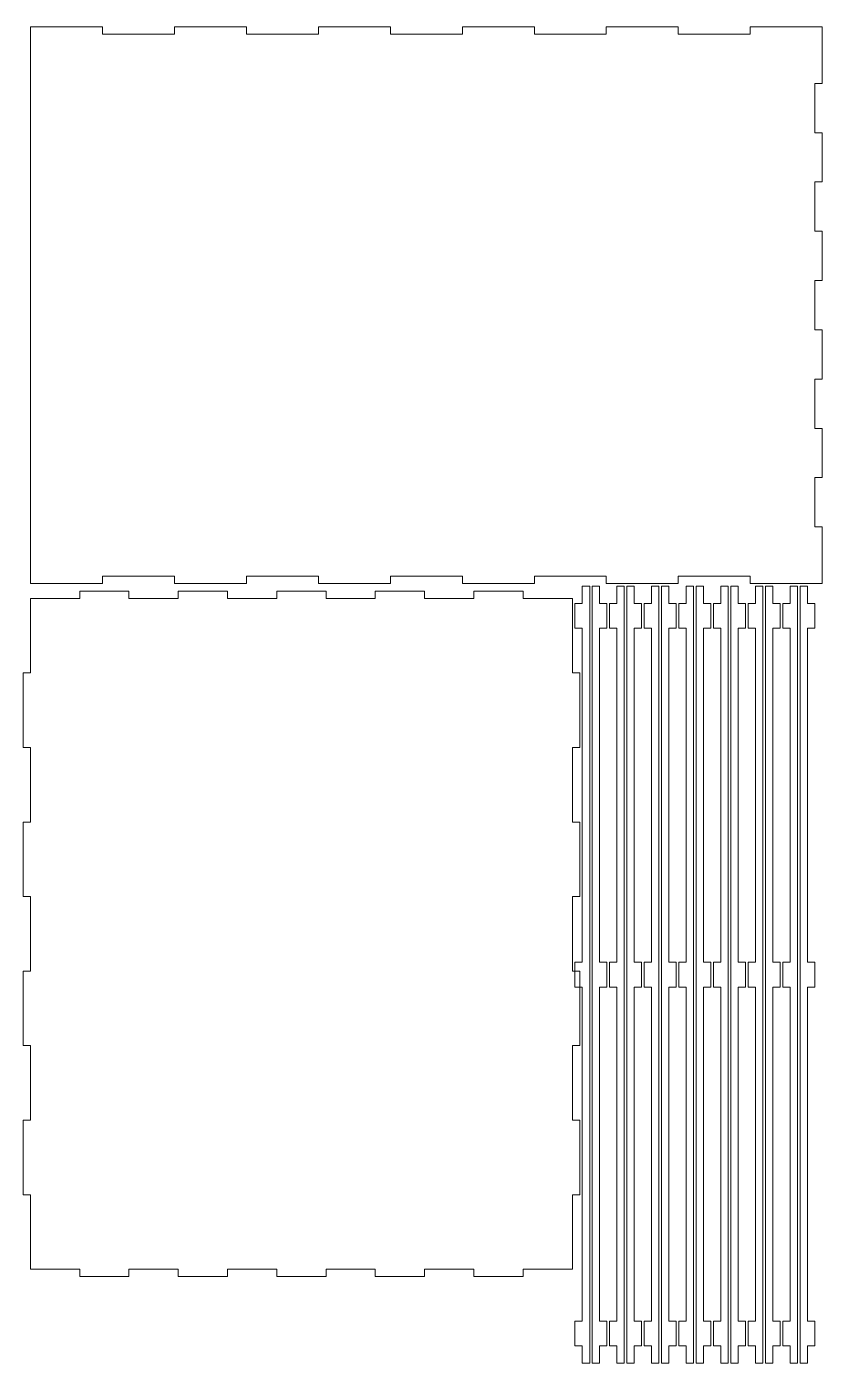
# Model space of a CAD drawing. Header units: millimetres. Extents: x -905 to 905, y -429 to 429.
# Drawn here: x -584 to -262, y -111 to 429 of the extents above; entities that cross this region are included whole.
import ezdxf

# ---------------------------------------------------------------- set-up
doc = ezdxf.new("R2010")
doc.units = ezdxf.units.MM
doc.header["$MEASUREMENT"] = 0
doc.layers.add('Camada 1', color=7, linetype='Continuous')

msp = doc.modelspace()

# ---------------------------------------------------------------- linework, layer by layer
at = {"layer": 'Camada 1', "color": 250, "lineweight": 20}
for points, knots in [([(-262, 386.1818), (-262, 386.1818), (-262, 366.2727), (-262, 366.2727), (-262, 366.2727), (-262, 366.2727), (-265, 366.2727), (-265, 366.2727), (-265, 366.2727), (-265, 366.2727), (-265, 346.3636), (-265, 346.3636), (-265, 346.3636), (-265, 346.3636), (-262, 346.3636), (-262, 346.3636), (-262, 346.3636), (-262, 346.3636), (-262, 326.4545), (-262, 326.4545), (-262, 326.4545), (-262, 326.4545), (-265, 326.4545), (-265, 326.4545), (-265, 326.4545), (-265, 326.4545), (-265, 306.5455), (-265, 306.5455), (-265, 306.5455), (-265, 306.5455), (-262, 306.5455), (-262, 306.5455), (-262, 306.5455), (-262, 306.5455), (-262, 286.6364), (-262, 286.6364), (-262, 286.6364), (-262, 286.6364), (-265, 286.6364), (-265, 286.6364), (-265, 286.6364), (-265, 286.6364), (-265, 266.7273), (-265, 266.7273), (-265, 266.7273), (-265, 266.7273), (-262, 266.7273), (-262, 266.7273), (-262, 266.7273), (-262, 266.7273), (-262, 246.8182), (-262, 246.8182), (-262, 246.8182), (-262, 246.8182), (-265, 246.8182), (-265, 246.8182), (-265, 246.8182), (-265, 246.8182), (-265, 226.9091), (-265, 226.9091), (-265, 226.9091), (-265, 226.9091), (-262, 226.9091), (-262, 226.9091), (-262, 226.9091), (-262, 226.9091), (-262, 204), (-262, 204), (-262, 204), (-262, 204), (-291.0909, 204), (-291.0909, 204), (-291.0909, 204), (-291.0909, 204), (-291.0909, 207), (-291.0909, 207), (-291.0909, 207), (-291.0909, 207), (-320.1818, 207), (-320.1818, 207), (-320.1818, 207), (-320.1818, 207), (-320.1818, 204), (-320.1818, 204), (-320.1818, 204), (-320.1818, 204), (-349.2727, 204), (-349.2727, 204), (-349.2727, 204), (-349.2727, 204), (-349.2727, 207), (-349.2727, 207), (-349.2727, 207), (-349.2727, 207), (-378.3636, 207), (-378.3636, 207), (-378.3636, 207), (-378.3636, 207), (-378.3636, 204), (-378.3636, 204), (-378.3636, 204), (-378.3636, 204), (-407.4545, 204), (-407.4545, 204), (-407.4545, 204), (-407.4545, 204), (-407.4545, 207), (-407.4545, 207), (-407.4545, 207), (-407.4545, 207), (-436.5455, 207), (-436.5455, 207), (-436.5455, 207), (-436.5455, 207), (-436.5455, 204), (-436.5455, 204), (-436.5455, 204), (-436.5455, 204), (-465.6364, 204), (-465.6364, 204), (-465.6364, 204), (-465.6364, 204), (-465.6364, 207), (-465.6364, 207), (-465.6364, 207), (-465.6364, 207), (-494.7273, 207), (-494.7273, 207), (-494.7273, 207), (-494.7273, 207), (-494.7273, 204), (-494.7273, 204), (-494.7273, 204), (-494.7273, 204), (-523.8182, 204), (-523.8182, 204), (-523.8182, 204), (-523.8182, 204), (-523.8182, 207), (-523.8182, 207), (-523.8182, 207), (-523.8182, 207), (-552.9091, 207), (-552.9091, 207), (-552.9091, 207), (-552.9091, 207), (-552.9091, 204), (-552.9091, 204), (-552.9091, 204), (-552.9091, 204), (-582, 204), (-582, 204), (-582, 204), (-582, 204), (-582, 429), (-582, 429), (-582, 429), (-582, 429), (-552.9091, 429), (-552.9091, 429), (-552.9091, 429), (-552.9091, 429), (-552.9091, 426), (-552.9091, 426), (-552.9091, 426), (-552.9091, 426), (-523.8182, 426), (-523.8182, 426), (-523.8182, 426), (-523.8182, 426), (-523.8182, 429), (-523.8182, 429), (-523.8182, 429), (-523.8182, 429), (-494.7273, 429), (-494.7273, 429), (-494.7273, 429), (-494.7273, 429), (-494.7273, 426), (-494.7273, 426), (-494.7273, 426), (-494.7273, 426), (-465.6364, 426), (-465.6364, 426), (-465.6364, 426), (-465.6364, 426), (-465.6364, 429), (-465.6364, 429), (-465.6364, 429), (-465.6364, 429), (-436.5455, 429), (-436.5455, 429), (-436.5455, 429), (-436.5455, 429), (-436.5455, 426), (-436.5455, 426), (-436.5455, 426), (-436.5455, 426), (-407.4545, 426), (-407.4545, 426), (-407.4545, 426), (-407.4545, 426), (-407.4545, 429), (-407.4545, 429), (-407.4545, 429), (-407.4545, 429), (-378.3636, 429), (-378.3636, 429), (-378.3636, 429), (-378.3636, 429), (-378.3636, 426), (-378.3636, 426), (-378.3636, 426), (-378.3636, 426), (-349.2727, 426), (-349.2727, 426), (-349.2727, 426), (-349.2727, 426), (-349.2727, 429), (-349.2727, 429), (-349.2727, 429), (-349.2727, 429), (-320.1818, 429), (-320.1818, 429), (-320.1818, 429), (-320.1818, 429), (-320.1818, 426), (-320.1818, 426), (-320.1818, 426), (-320.1818, 426), (-291.0909, 426), (-291.0909, 426), (-291.0909, 426), (-291.0909, 426), (-291.0909, 429), (-291.0909, 429), (-291.0909, 429), (-291.0909, 429), (-262, 429), (-262, 429), (-262, 429), (-262, 429), (-262, 406.0909), (-262, 406.0909), (-262, 406.0909), (-262, 406.0909), (-265, 406.0909), (-265, 406.0909), (-265, 406.0909), (-265, 406.0909), (-265, 386.1818), (-265, 386.1818), (-265, 386.1818), (-265, 386.1818), (-262, 386.1818), (-262, 386.1818)], [0, 0, 0, 0, 0.01538462, 0.01538462, 0.01538462, 0.01538462, 0.03076923, 0.03076923, 0.03076923, 0.03076923, 0.04615385, 0.04615385, 0.04615385, 0.04615385, 0.06153846, 0.06153846, 0.06153846, 0.06153846, 0.07692308, 0.07692308, 0.07692308, 0.07692308, 0.09230769, 0.09230769, 0.09230769, 0.09230769, 0.10769231, 0.10769231, 0.10769231, 0.10769231, 0.12307692, 0.12307692, 0.12307692, 0.12307692, 0.13846154, 0.13846154, 0.13846154, 0.13846154, 0.15384615, 0.15384615, 0.15384615, 0.15384615, 0.16923077, 0.16923077, 0.16923077, 0.16923077, 0.18461538, 0.18461538, 0.18461538, 0.18461538, 0.2, 0.2, 0.2, 0.2, 0.21538462, 0.21538462, 0.21538462, 0.21538462, 0.23076923, 0.23076923, 0.23076923, 0.23076923, 0.24615385, 0.24615385, 0.24615385, 0.24615385, 0.26153846, 0.26153846, 0.26153846, 0.26153846, 0.27692308, 0.27692308, 0.27692308, 0.27692308, 0.29230769, 0.29230769, 0.29230769, 0.29230769, 0.30769231, 0.30769231, 0.30769231, 0.30769231, 0.32307692, 0.32307692, 0.32307692, 0.32307692, 0.33846154, 0.33846154, 0.33846154, 0.33846154, 0.35384615, 0.35384615, 0.35384615, 0.35384615, 0.36923077, 0.36923077, 0.36923077, 0.36923077, 0.38461538, 0.38461538, 0.38461538, 0.38461538, 0.4, 0.4, 0.4, 0.4, 0.41538462, 0.41538462, 0.41538462, 0.41538462, 0.43076923, 0.43076923, 0.43076923, 0.43076923, 0.44615385, 0.44615385, 0.44615385, 0.44615385, 0.46153846, 0.46153846, 0.46153846, 0.46153846, 0.47692308, 0.47692308, 0.47692308, 0.47692308, 0.49230769, 0.49230769, 0.49230769, 0.49230769, 0.50769231, 0.50769231, 0.50769231, 0.50769231, 0.52307692, 0.52307692, 0.52307692, 0.52307692, 0.53846154, 0.53846154, 0.53846154, 0.53846154, 0.55384615, 0.55384615, 0.55384615, 0.55384615, 0.56923077, 0.56923077, 0.56923077, 0.56923077, 0.58461538, 0.58461538, 0.58461538, 0.58461538, 0.6, 0.6, 0.6, 0.6, 0.61538462, 0.61538462, 0.61538462, 0.61538462, 0.63076923, 0.63076923, 0.63076923, 0.63076923, 0.64615385, 0.64615385, 0.64615385, 0.64615385, 0.66153846, 0.66153846, 0.66153846, 0.66153846, 0.67692308, 0.67692308, 0.67692308, 0.67692308, 0.69230769, 0.69230769, 0.69230769, 0.69230769, 0.70769231, 0.70769231, 0.70769231, 0.70769231, 0.72307692, 0.72307692, 0.72307692, 0.72307692, 0.73846154, 0.73846154, 0.73846154, 0.73846154, 0.75384615, 0.75384615, 0.75384615, 0.75384615, 0.76923077, 0.76923077, 0.76923077, 0.76923077, 0.78461538, 0.78461538, 0.78461538, 0.78461538, 0.8, 0.8, 0.8, 0.8, 0.81538462, 0.81538462, 0.81538462, 0.81538462, 0.83076923, 0.83076923, 0.83076923, 0.83076923, 0.84615385, 0.84615385, 0.84615385, 0.84615385, 0.86153846, 0.86153846, 0.86153846, 0.86153846, 0.87692308, 0.87692308, 0.87692308, 0.87692308, 0.89230769, 0.89230769, 0.89230769, 0.89230769, 0.90769231, 0.90769231, 0.90769231, 0.90769231, 0.92307692, 0.92307692, 0.92307692, 0.92307692, 0.93846154, 0.93846154, 0.93846154, 0.93846154, 0.95384615, 0.95384615, 0.95384615, 0.95384615, 0.96923077, 0.96923077, 0.96923077, 0.96923077, 1, 1, 1, 1]), ([(-363, -73), (-363, -73), (-363, -42.8889), (-363, -42.8889), (-363, -42.8889), (-363, -42.8889), (-360, -42.8889), (-360, -42.8889), (-360, -42.8889), (-360, -42.8889), (-360, -12.7778), (-360, -12.7778), (-360, -12.7778), (-360, -12.7778), (-363, -12.7778), (-363, -12.7778), (-363, -12.7778), (-363, -12.7778), (-363, 17.3333), (-363, 17.3333), (-363, 17.3333), (-363, 17.3333), (-360, 17.3333), (-360, 17.3333), (-360, 17.3333), (-360, 17.3333), (-360, 47.4444), (-360, 47.4444), (-360, 47.4444), (-360, 47.4444), (-363, 47.4444), (-363, 47.4444), (-363, 47.4444), (-363, 47.4444), (-363, 77.5556), (-363, 77.5556), (-363, 77.5556), (-363, 77.5556), (-360, 77.5556), (-360, 77.5556), (-360, 77.5556), (-360, 77.5556), (-360, 107.6667), (-360, 107.6667), (-360, 107.6667), (-360, 107.6667), (-363, 107.6667), (-363, 107.6667), (-363, 107.6667), (-363, 107.6667), (-363, 137.7778), (-363, 137.7778), (-363, 137.7778), (-363, 137.7778), (-360, 137.7778), (-360, 137.7778), (-360, 137.7778), (-360, 137.7778), (-360, 167.8889), (-360, 167.8889), (-360, 167.8889), (-360, 167.8889), (-363, 167.8889), (-363, 167.8889), (-363, 167.8889), (-363, 167.8889), (-363, 198), (-363, 198), (-363, 198), (-363, 198), (-382.9091, 198), (-382.9091, 198), (-382.9091, 198), (-382.9091, 198), (-382.9091, 201), (-382.9091, 201), (-382.9091, 201), (-382.9091, 201), (-402.8182, 201), (-402.8182, 201), (-402.8182, 201), (-402.8182, 201), (-402.8182, 198), (-402.8182, 198), (-402.8182, 198), (-402.8182, 198), (-422.7273, 198), (-422.7273, 198), (-422.7273, 198), (-422.7273, 198), (-422.7273, 201), (-422.7273, 201), (-422.7273, 201), (-422.7273, 201), (-442.6364, 201), (-442.6364, 201), (-442.6364, 201), (-442.6364, 201), (-442.6364, 198), (-442.6364, 198), (-442.6364, 198), (-442.6364, 198), (-462.5455, 198), (-462.5455, 198), (-462.5455, 198), (-462.5455, 198), (-462.5455, 201), (-462.5455, 201), (-462.5455, 201), (-462.5455, 201), (-482.4545, 201), (-482.4545, 201), (-482.4545, 201), (-482.4545, 201), (-482.4545, 198), (-482.4545, 198), (-482.4545, 198), (-482.4545, 198), (-502.3636, 198), (-502.3636, 198), (-502.3636, 198), (-502.3636, 198), (-502.3636, 201), (-502.3636, 201), (-502.3636, 201), (-502.3636, 201), (-522.2727, 201), (-522.2727, 201), (-522.2727, 201), (-522.2727, 201), (-522.2727, 198), (-522.2727, 198), (-522.2727, 198), (-522.2727, 198), (-542.1818, 198), (-542.1818, 198), (-542.1818, 198), (-542.1818, 198), (-542.1818, 201), (-542.1818, 201), (-542.1818, 201), (-542.1818, 201), (-562.0909, 201), (-562.0909, 201), (-562.0909, 201), (-562.0909, 201), (-562.0909, 198), (-562.0909, 198), (-562.0909, 198), (-562.0909, 198), (-582, 198), (-582, 198), (-582, 198), (-582, 198), (-582, 167.8889), (-582, 167.8889), (-582, 167.8889), (-582, 167.8889), (-585, 167.8889), (-585, 167.8889), (-585, 167.8889), (-585, 167.8889), (-585, 137.7778), (-585, 137.7778), (-585, 137.7778), (-585, 137.7778), (-582, 137.7778), (-582, 137.7778), (-582, 137.7778), (-582, 137.7778), (-582, 107.6667), (-582, 107.6667), (-582, 107.6667), (-582, 107.6667), (-585, 107.6667), (-585, 107.6667), (-585, 107.6667), (-585, 107.6667), (-585, 77.5556), (-585, 77.5556), (-585, 77.5556), (-585, 77.5556), (-582, 77.5556), (-582, 77.5556), (-582, 77.5556), (-582, 77.5556), (-582, 47.4444), (-582, 47.4444), (-582, 47.4444), (-582, 47.4444), (-585, 47.4444), (-585, 47.4444), (-585, 47.4444), (-585, 47.4444), (-585, 17.3333), (-585, 17.3333), (-585, 17.3333), (-585, 17.3333), (-582, 17.3333), (-582, 17.3333), (-582, 17.3333), (-582, 17.3333), (-582, -12.7778), (-582, -12.7778), (-582, -12.7778), (-582, -12.7778), (-585, -12.7778), (-585, -12.7778), (-585, -12.7778), (-585, -12.7778), (-585, -42.8889), (-585, -42.8889), (-585, -42.8889), (-585, -42.8889), (-582, -42.8889), (-582, -42.8889), (-582, -42.8889), (-582, -42.8889), (-582, -73), (-582, -73), (-582, -73), (-582, -73), (-562.0909, -73), (-562.0909, -73), (-562.0909, -73), (-562.0909, -73), (-562.0909, -76), (-562.0909, -76), (-562.0909, -76), (-562.0909, -76), (-542.1818, -76), (-542.1818, -76), (-542.1818, -76), (-542.1818, -76), (-542.1818, -73), (-542.1818, -73), (-542.1818, -73), (-542.1818, -73), (-522.2727, -73), (-522.2727, -73), (-522.2727, -73), (-522.2727, -73), (-522.2727, -76), (-522.2727, -76), (-522.2727, -76), (-522.2727, -76), (-502.3636, -76), (-502.3636, -76), (-502.3636, -76), (-502.3636, -76), (-502.3636, -73), (-502.3636, -73), (-502.3636, -73), (-502.3636, -73), (-482.4545, -73), (-482.4545, -73), (-482.4545, -73), (-482.4545, -73), (-482.4545, -76), (-482.4545, -76), (-482.4545, -76), (-482.4545, -76), (-462.5455, -76), (-462.5455, -76), (-462.5455, -76), (-462.5455, -76), (-462.5455, -73), (-462.5455, -73), (-462.5455, -73), (-462.5455, -73), (-442.6364, -73), (-442.6364, -73), (-442.6364, -73), (-442.6364, -73), (-442.6364, -76), (-442.6364, -76), (-442.6364, -76), (-442.6364, -76), (-422.7273, -76), (-422.7273, -76), (-422.7273, -76), (-422.7273, -76), (-422.7273, -73), (-422.7273, -73), (-422.7273, -73), (-422.7273, -73), (-402.8182, -73), (-402.8182, -73), (-402.8182, -73), (-402.8182, -73), (-402.8182, -76), (-402.8182, -76), (-402.8182, -76), (-402.8182, -76), (-382.9091, -76), (-382.9091, -76), (-382.9091, -76), (-382.9091, -76), (-382.9091, -73), (-382.9091, -73), (-382.9091, -73), (-382.9091, -73), (-363, -73), (-363, -73)], [0, 0, 0, 0, 0.01298701, 0.01298701, 0.01298701, 0.01298701, 0.02597403, 0.02597403, 0.02597403, 0.02597403, 0.03896104, 0.03896104, 0.03896104, 0.03896104, 0.05194805, 0.05194805, 0.05194805, 0.05194805, 0.06493506, 0.06493506, 0.06493506, 0.06493506, 0.07792208, 0.07792208, 0.07792208, 0.07792208, 0.09090909, 0.09090909, 0.09090909, 0.09090909, 0.1038961, 0.1038961, 0.1038961, 0.1038961, 0.11688312, 0.11688312, 0.11688312, 0.11688312, 0.12987013, 0.12987013, 0.12987013, 0.12987013, 0.14285714, 0.14285714, 0.14285714, 0.14285714, 0.15584416, 0.15584416, 0.15584416, 0.15584416, 0.16883117, 0.16883117, 0.16883117, 0.16883117, 0.18181818, 0.18181818, 0.18181818, 0.18181818, 0.19480519, 0.19480519, 0.19480519, 0.19480519, 0.20779221, 0.20779221, 0.20779221, 0.20779221, 0.22077922, 0.22077922, 0.22077922, 0.22077922, 0.23376623, 0.23376623, 0.23376623, 0.23376623, 0.24675325, 0.24675325, 0.24675325, 0.24675325, 0.25974026, 0.25974026, 0.25974026, 0.25974026, 0.27272727, 0.27272727, 0.27272727, 0.27272727, 0.28571429, 0.28571429, 0.28571429, 0.28571429, 0.2987013, 0.2987013, 0.2987013, 0.2987013, 0.31168831, 0.31168831, 0.31168831, 0.31168831, 0.32467532, 0.32467532, 0.32467532, 0.32467532, 0.33766234, 0.33766234, 0.33766234, 0.33766234, 0.35064935, 0.35064935, 0.35064935, 0.35064935, 0.36363636, 0.36363636, 0.36363636, 0.36363636, 0.37662338, 0.37662338, 0.37662338, 0.37662338, 0.38961039, 0.38961039, 0.38961039, 0.38961039, 0.4025974, 0.4025974, 0.4025974, 0.4025974, 0.41558442, 0.41558442, 0.41558442, 0.41558442, 0.42857143, 0.42857143, 0.42857143, 0.42857143, 0.44155844, 0.44155844, 0.44155844, 0.44155844, 0.45454545, 0.45454545, 0.45454545, 0.45454545, 0.46753247, 0.46753247, 0.46753247, 0.46753247, 0.48051948, 0.48051948, 0.48051948, 0.48051948, 0.49350649, 0.49350649, 0.49350649, 0.49350649, 0.50649351, 0.50649351, 0.50649351, 0.50649351, 0.51948052, 0.51948052, 0.51948052, 0.51948052, 0.53246753, 0.53246753, 0.53246753, 0.53246753, 0.54545455, 0.54545455, 0.54545455, 0.54545455, 0.55844156, 0.55844156, 0.55844156, 0.55844156, 0.57142857, 0.57142857, 0.57142857, 0.57142857, 0.58441558, 0.58441558, 0.58441558, 0.58441558, 0.5974026, 0.5974026, 0.5974026, 0.5974026, 0.61038961, 0.61038961, 0.61038961, 0.61038961, 0.62337662, 0.62337662, 0.62337662, 0.62337662, 0.63636364, 0.63636364, 0.63636364, 0.63636364, 0.64935065, 0.64935065, 0.64935065, 0.64935065, 0.66233766, 0.66233766, 0.66233766, 0.66233766, 0.67532468, 0.67532468, 0.67532468, 0.67532468, 0.68831169, 0.68831169, 0.68831169, 0.68831169, 0.7012987, 0.7012987, 0.7012987, 0.7012987, 0.71428571, 0.71428571, 0.71428571, 0.71428571, 0.72727273, 0.72727273, 0.72727273, 0.72727273, 0.74025974, 0.74025974, 0.74025974, 0.74025974, 0.75324675, 0.75324675, 0.75324675, 0.75324675, 0.76623377, 0.76623377, 0.76623377, 0.76623377, 0.77922078, 0.77922078, 0.77922078, 0.77922078, 0.79220779, 0.79220779, 0.79220779, 0.79220779, 0.80519481, 0.80519481, 0.80519481, 0.80519481, 0.81818182, 0.81818182, 0.81818182, 0.81818182, 0.83116883, 0.83116883, 0.83116883, 0.83116883, 0.84415584, 0.84415584, 0.84415584, 0.84415584, 0.85714286, 0.85714286, 0.85714286, 0.85714286, 0.87012987, 0.87012987, 0.87012987, 0.87012987, 0.88311688, 0.88311688, 0.88311688, 0.88311688, 0.8961039, 0.8961039, 0.8961039, 0.8961039, 0.90909091, 0.90909091, 0.90909091, 0.90909091, 0.92207792, 0.92207792, 0.92207792, 0.92207792, 0.93506494, 0.93506494, 0.93506494, 0.93506494, 0.94805195, 0.94805195, 0.94805195, 0.94805195, 0.96103896, 0.96103896, 0.96103896, 0.96103896, 0.97402597, 0.97402597, 0.97402597, 0.97402597, 1, 1, 1, 1]), ([(-356, -111), (-356, -111), (-356, 203), (-356, 203), (-356, 203), (-356, 203), (-359, 203), (-359, 203), (-359, 203), (-359, 203), (-359, 196), (-359, 196), (-359, 196), (-359, 196), (-362, 196), (-362, 196), (-362, 196), (-362, 196), (-362, 186), (-362, 186), (-362, 186), (-362, 186), (-359, 186), (-359, 186), (-359, 186), (-359, 186), (-359, 51), (-359, 51), (-359, 51), (-359, 51), (-362, 51), (-362, 51), (-362, 51), (-362, 51), (-362, 41), (-362, 41), (-362, 41), (-362, 41), (-359, 41), (-359, 41), (-359, 41), (-359, 41), (-359, -94), (-359, -94), (-359, -94), (-359, -94), (-362, -94), (-362, -94), (-362, -94), (-362, -94), (-362, -104), (-362, -104), (-362, -104), (-362, -104), (-359, -104), (-359, -104), (-359, -104), (-359, -104), (-359, -111), (-359, -111), (-359, -111), (-359, -111), (-356, -111), (-356, -111)], [0, 0, 0, 0, 0.05882353, 0.05882353, 0.05882353, 0.05882353, 0.11764706, 0.11764706, 0.11764706, 0.11764706, 0.17647059, 0.17647059, 0.17647059, 0.17647059, 0.23529412, 0.23529412, 0.23529412, 0.23529412, 0.29411765, 0.29411765, 0.29411765, 0.29411765, 0.35294118, 0.35294118, 0.35294118, 0.35294118, 0.41176471, 0.41176471, 0.41176471, 0.41176471, 0.47058824, 0.47058824, 0.47058824, 0.47058824, 0.52941176, 0.52941176, 0.52941176, 0.52941176, 0.58823529, 0.58823529, 0.58823529, 0.58823529, 0.64705882, 0.64705882, 0.64705882, 0.64705882, 0.70588235, 0.70588235, 0.70588235, 0.70588235, 0.76470588, 0.76470588, 0.76470588, 0.76470588, 0.82352941, 0.82352941, 0.82352941, 0.82352941, 0.88235294, 0.88235294, 0.88235294, 0.88235294, 1, 1, 1, 1]), ([(-355, -111), (-355, -111), (-355, 203), (-355, 203), (-355, 203), (-355, 203), (-352, 203), (-352, 203), (-352, 203), (-352, 203), (-352, 196), (-352, 196), (-352, 196), (-352, 196), (-349, 196), (-349, 196), (-349, 196), (-349, 196), (-349, 186), (-349, 186), (-349, 186), (-349, 186), (-352, 186), (-352, 186), (-352, 186), (-352, 186), (-352, 51), (-352, 51), (-352, 51), (-352, 51), (-349, 51), (-349, 51), (-349, 51), (-349, 51), (-349, 41), (-349, 41), (-349, 41), (-349, 41), (-352, 41), (-352, 41), (-352, 41), (-352, 41), (-352, -94), (-352, -94), (-352, -94), (-352, -94), (-349, -94), (-349, -94), (-349, -94), (-349, -94), (-349, -104), (-349, -104), (-349, -104), (-349, -104), (-352, -104), (-352, -104), (-352, -104), (-352, -104), (-352, -111), (-352, -111), (-352, -111), (-352, -111), (-355, -111), (-355, -111)], [0, 0, 0, 0, 0.05882353, 0.05882353, 0.05882353, 0.05882353, 0.11764706, 0.11764706, 0.11764706, 0.11764706, 0.17647059, 0.17647059, 0.17647059, 0.17647059, 0.23529412, 0.23529412, 0.23529412, 0.23529412, 0.29411765, 0.29411765, 0.29411765, 0.29411765, 0.35294118, 0.35294118, 0.35294118, 0.35294118, 0.41176471, 0.41176471, 0.41176471, 0.41176471, 0.47058824, 0.47058824, 0.47058824, 0.47058824, 0.52941176, 0.52941176, 0.52941176, 0.52941176, 0.58823529, 0.58823529, 0.58823529, 0.58823529, 0.64705882, 0.64705882, 0.64705882, 0.64705882, 0.70588235, 0.70588235, 0.70588235, 0.70588235, 0.76470588, 0.76470588, 0.76470588, 0.76470588, 0.82352941, 0.82352941, 0.82352941, 0.82352941, 0.88235294, 0.88235294, 0.88235294, 0.88235294, 1, 1, 1, 1]), ([(-342, -111), (-342, -111), (-342, 203), (-342, 203), (-342, 203), (-342, 203), (-345, 203), (-345, 203), (-345, 203), (-345, 203), (-345, 196), (-345, 196), (-345, 196), (-345, 196), (-348, 196), (-348, 196), (-348, 196), (-348, 196), (-348, 186), (-348, 186), (-348, 186), (-348, 186), (-345, 186), (-345, 186), (-345, 186), (-345, 186), (-345, 51), (-345, 51), (-345, 51), (-345, 51), (-348, 51), (-348, 51), (-348, 51), (-348, 51), (-348, 41), (-348, 41), (-348, 41), (-348, 41), (-345, 41), (-345, 41), (-345, 41), (-345, 41), (-345, -94), (-345, -94), (-345, -94), (-345, -94), (-348, -94), (-348, -94), (-348, -94), (-348, -94), (-348, -104), (-348, -104), (-348, -104), (-348, -104), (-345, -104), (-345, -104), (-345, -104), (-345, -104), (-345, -111), (-345, -111), (-345, -111), (-345, -111), (-342, -111), (-342, -111)], [0, 0, 0, 0, 0.05882353, 0.05882353, 0.05882353, 0.05882353, 0.11764706, 0.11764706, 0.11764706, 0.11764706, 0.17647059, 0.17647059, 0.17647059, 0.17647059, 0.23529412, 0.23529412, 0.23529412, 0.23529412, 0.29411765, 0.29411765, 0.29411765, 0.29411765, 0.35294118, 0.35294118, 0.35294118, 0.35294118, 0.41176471, 0.41176471, 0.41176471, 0.41176471, 0.47058824, 0.47058824, 0.47058824, 0.47058824, 0.52941176, 0.52941176, 0.52941176, 0.52941176, 0.58823529, 0.58823529, 0.58823529, 0.58823529, 0.64705882, 0.64705882, 0.64705882, 0.64705882, 0.70588235, 0.70588235, 0.70588235, 0.70588235, 0.76470588, 0.76470588, 0.76470588, 0.76470588, 0.82352941, 0.82352941, 0.82352941, 0.82352941, 0.88235294, 0.88235294, 0.88235294, 0.88235294, 1, 1, 1, 1]), ([(-341, -111), (-341, -111), (-341, 203), (-341, 203), (-341, 203), (-341, 203), (-338, 203), (-338, 203), (-338, 203), (-338, 203), (-338, 196), (-338, 196), (-338, 196), (-338, 196), (-335, 196), (-335, 196), (-335, 196), (-335, 196), (-335, 186), (-335, 186), (-335, 186), (-335, 186), (-338, 186), (-338, 186), (-338, 186), (-338, 186), (-338, 51), (-338, 51), (-338, 51), (-338, 51), (-335, 51), (-335, 51), (-335, 51), (-335, 51), (-335, 41), (-335, 41), (-335, 41), (-335, 41), (-338, 41), (-338, 41), (-338, 41), (-338, 41), (-338, -94), (-338, -94), (-338, -94), (-338, -94), (-335, -94), (-335, -94), (-335, -94), (-335, -94), (-335, -104), (-335, -104), (-335, -104), (-335, -104), (-338, -104), (-338, -104), (-338, -104), (-338, -104), (-338, -111), (-338, -111), (-338, -111), (-338, -111), (-341, -111), (-341, -111)], [0, 0, 0, 0, 0.05882353, 0.05882353, 0.05882353, 0.05882353, 0.11764706, 0.11764706, 0.11764706, 0.11764706, 0.17647059, 0.17647059, 0.17647059, 0.17647059, 0.23529412, 0.23529412, 0.23529412, 0.23529412, 0.29411765, 0.29411765, 0.29411765, 0.29411765, 0.35294118, 0.35294118, 0.35294118, 0.35294118, 0.41176471, 0.41176471, 0.41176471, 0.41176471, 0.47058824, 0.47058824, 0.47058824, 0.47058824, 0.52941176, 0.52941176, 0.52941176, 0.52941176, 0.58823529, 0.58823529, 0.58823529, 0.58823529, 0.64705882, 0.64705882, 0.64705882, 0.64705882, 0.70588235, 0.70588235, 0.70588235, 0.70588235, 0.76470588, 0.76470588, 0.76470588, 0.76470588, 0.82352941, 0.82352941, 0.82352941, 0.82352941, 0.88235294, 0.88235294, 0.88235294, 0.88235294, 1, 1, 1, 1]), ([(-328, -111), (-328, -111), (-328, 203), (-328, 203), (-328, 203), (-328, 203), (-331, 203), (-331, 203), (-331, 203), (-331, 203), (-331, 196), (-331, 196), (-331, 196), (-331, 196), (-334, 196), (-334, 196), (-334, 196), (-334, 196), (-334, 186), (-334, 186), (-334, 186), (-334, 186), (-331, 186), (-331, 186), (-331, 186), (-331, 186), (-331, 51), (-331, 51), (-331, 51), (-331, 51), (-334, 51), (-334, 51), (-334, 51), (-334, 51), (-334, 41), (-334, 41), (-334, 41), (-334, 41), (-331, 41), (-331, 41), (-331, 41), (-331, 41), (-331, -94), (-331, -94), (-331, -94), (-331, -94), (-334, -94), (-334, -94), (-334, -94), (-334, -94), (-334, -104), (-334, -104), (-334, -104), (-334, -104), (-331, -104), (-331, -104), (-331, -104), (-331, -104), (-331, -111), (-331, -111), (-331, -111), (-331, -111), (-328, -111), (-328, -111)], [0, 0, 0, 0, 0.05882353, 0.05882353, 0.05882353, 0.05882353, 0.11764706, 0.11764706, 0.11764706, 0.11764706, 0.17647059, 0.17647059, 0.17647059, 0.17647059, 0.23529412, 0.23529412, 0.23529412, 0.23529412, 0.29411765, 0.29411765, 0.29411765, 0.29411765, 0.35294118, 0.35294118, 0.35294118, 0.35294118, 0.41176471, 0.41176471, 0.41176471, 0.41176471, 0.47058824, 0.47058824, 0.47058824, 0.47058824, 0.52941176, 0.52941176, 0.52941176, 0.52941176, 0.58823529, 0.58823529, 0.58823529, 0.58823529, 0.64705882, 0.64705882, 0.64705882, 0.64705882, 0.70588235, 0.70588235, 0.70588235, 0.70588235, 0.76470588, 0.76470588, 0.76470588, 0.76470588, 0.82352941, 0.82352941, 0.82352941, 0.82352941, 0.88235294, 0.88235294, 0.88235294, 0.88235294, 1, 1, 1, 1]), ([(-327, -111), (-327, -111), (-327, 203), (-327, 203), (-327, 203), (-327, 203), (-324, 203), (-324, 203), (-324, 203), (-324, 203), (-324, 196), (-324, 196), (-324, 196), (-324, 196), (-321, 196), (-321, 196), (-321, 196), (-321, 196), (-321, 186), (-321, 186), (-321, 186), (-321, 186), (-324, 186), (-324, 186), (-324, 186), (-324, 186), (-324, 51), (-324, 51), (-324, 51), (-324, 51), (-321, 51), (-321, 51), (-321, 51), (-321, 51), (-321, 41), (-321, 41), (-321, 41), (-321, 41), (-324, 41), (-324, 41), (-324, 41), (-324, 41), (-324, -94), (-324, -94), (-324, -94), (-324, -94), (-321, -94), (-321, -94), (-321, -94), (-321, -94), (-321, -104), (-321, -104), (-321, -104), (-321, -104), (-324, -104), (-324, -104), (-324, -104), (-324, -104), (-324, -111), (-324, -111), (-324, -111), (-324, -111), (-327, -111), (-327, -111)], [0, 0, 0, 0, 0.05882353, 0.05882353, 0.05882353, 0.05882353, 0.11764706, 0.11764706, 0.11764706, 0.11764706, 0.17647059, 0.17647059, 0.17647059, 0.17647059, 0.23529412, 0.23529412, 0.23529412, 0.23529412, 0.29411765, 0.29411765, 0.29411765, 0.29411765, 0.35294118, 0.35294118, 0.35294118, 0.35294118, 0.41176471, 0.41176471, 0.41176471, 0.41176471, 0.47058824, 0.47058824, 0.47058824, 0.47058824, 0.52941176, 0.52941176, 0.52941176, 0.52941176, 0.58823529, 0.58823529, 0.58823529, 0.58823529, 0.64705882, 0.64705882, 0.64705882, 0.64705882, 0.70588235, 0.70588235, 0.70588235, 0.70588235, 0.76470588, 0.76470588, 0.76470588, 0.76470588, 0.82352941, 0.82352941, 0.82352941, 0.82352941, 0.88235294, 0.88235294, 0.88235294, 0.88235294, 1, 1, 1, 1]), ([(-314, -111), (-314, -111), (-314, 203), (-314, 203), (-314, 203), (-314, 203), (-317, 203), (-317, 203), (-317, 203), (-317, 203), (-317, 196), (-317, 196), (-317, 196), (-317, 196), (-320, 196), (-320, 196), (-320, 196), (-320, 196), (-320, 186), (-320, 186), (-320, 186), (-320, 186), (-317, 186), (-317, 186), (-317, 186), (-317, 186), (-317, 51), (-317, 51), (-317, 51), (-317, 51), (-320, 51), (-320, 51), (-320, 51), (-320, 51), (-320, 41), (-320, 41), (-320, 41), (-320, 41), (-317, 41), (-317, 41), (-317, 41), (-317, 41), (-317, -94), (-317, -94), (-317, -94), (-317, -94), (-320, -94), (-320, -94), (-320, -94), (-320, -94), (-320, -104), (-320, -104), (-320, -104), (-320, -104), (-317, -104), (-317, -104), (-317, -104), (-317, -104), (-317, -111), (-317, -111), (-317, -111), (-317, -111), (-314, -111), (-314, -111)], [0, 0, 0, 0, 0.05882353, 0.05882353, 0.05882353, 0.05882353, 0.11764706, 0.11764706, 0.11764706, 0.11764706, 0.17647059, 0.17647059, 0.17647059, 0.17647059, 0.23529412, 0.23529412, 0.23529412, 0.23529412, 0.29411765, 0.29411765, 0.29411765, 0.29411765, 0.35294118, 0.35294118, 0.35294118, 0.35294118, 0.41176471, 0.41176471, 0.41176471, 0.41176471, 0.47058824, 0.47058824, 0.47058824, 0.47058824, 0.52941176, 0.52941176, 0.52941176, 0.52941176, 0.58823529, 0.58823529, 0.58823529, 0.58823529, 0.64705882, 0.64705882, 0.64705882, 0.64705882, 0.70588235, 0.70588235, 0.70588235, 0.70588235, 0.76470588, 0.76470588, 0.76470588, 0.76470588, 0.82352941, 0.82352941, 0.82352941, 0.82352941, 0.88235294, 0.88235294, 0.88235294, 0.88235294, 1, 1, 1, 1]), ([(-313, -111), (-313, -111), (-313, 203), (-313, 203), (-313, 203), (-313, 203), (-310, 203), (-310, 203), (-310, 203), (-310, 203), (-310, 196), (-310, 196), (-310, 196), (-310, 196), (-307, 196), (-307, 196), (-307, 196), (-307, 196), (-307, 186), (-307, 186), (-307, 186), (-307, 186), (-310, 186), (-310, 186), (-310, 186), (-310, 186), (-310, 51), (-310, 51), (-310, 51), (-310, 51), (-307, 51), (-307, 51), (-307, 51), (-307, 51), (-307, 41), (-307, 41), (-307, 41), (-307, 41), (-310, 41), (-310, 41), (-310, 41), (-310, 41), (-310, -94), (-310, -94), (-310, -94), (-310, -94), (-307, -94), (-307, -94), (-307, -94), (-307, -94), (-307, -104), (-307, -104), (-307, -104), (-307, -104), (-310, -104), (-310, -104), (-310, -104), (-310, -104), (-310, -111), (-310, -111), (-310, -111), (-310, -111), (-313, -111), (-313, -111)], [0, 0, 0, 0, 0.05882353, 0.05882353, 0.05882353, 0.05882353, 0.11764706, 0.11764706, 0.11764706, 0.11764706, 0.17647059, 0.17647059, 0.17647059, 0.17647059, 0.23529412, 0.23529412, 0.23529412, 0.23529412, 0.29411765, 0.29411765, 0.29411765, 0.29411765, 0.35294118, 0.35294118, 0.35294118, 0.35294118, 0.41176471, 0.41176471, 0.41176471, 0.41176471, 0.47058824, 0.47058824, 0.47058824, 0.47058824, 0.52941176, 0.52941176, 0.52941176, 0.52941176, 0.58823529, 0.58823529, 0.58823529, 0.58823529, 0.64705882, 0.64705882, 0.64705882, 0.64705882, 0.70588235, 0.70588235, 0.70588235, 0.70588235, 0.76470588, 0.76470588, 0.76470588, 0.76470588, 0.82352941, 0.82352941, 0.82352941, 0.82352941, 0.88235294, 0.88235294, 0.88235294, 0.88235294, 1, 1, 1, 1]), ([(-300, -111), (-300, -111), (-300, 203), (-300, 203), (-300, 203), (-300, 203), (-303, 203), (-303, 203), (-303, 203), (-303, 203), (-303, 196), (-303, 196), (-303, 196), (-303, 196), (-306, 196), (-306, 196), (-306, 196), (-306, 196), (-306, 186), (-306, 186), (-306, 186), (-306, 186), (-303, 186), (-303, 186), (-303, 186), (-303, 186), (-303, 51), (-303, 51), (-303, 51), (-303, 51), (-306, 51), (-306, 51), (-306, 51), (-306, 51), (-306, 41), (-306, 41), (-306, 41), (-306, 41), (-303, 41), (-303, 41), (-303, 41), (-303, 41), (-303, -94), (-303, -94), (-303, -94), (-303, -94), (-306, -94), (-306, -94), (-306, -94), (-306, -94), (-306, -104), (-306, -104), (-306, -104), (-306, -104), (-303, -104), (-303, -104), (-303, -104), (-303, -104), (-303, -111), (-303, -111), (-303, -111), (-303, -111), (-300, -111), (-300, -111)], [0, 0, 0, 0, 0.05882353, 0.05882353, 0.05882353, 0.05882353, 0.11764706, 0.11764706, 0.11764706, 0.11764706, 0.17647059, 0.17647059, 0.17647059, 0.17647059, 0.23529412, 0.23529412, 0.23529412, 0.23529412, 0.29411765, 0.29411765, 0.29411765, 0.29411765, 0.35294118, 0.35294118, 0.35294118, 0.35294118, 0.41176471, 0.41176471, 0.41176471, 0.41176471, 0.47058824, 0.47058824, 0.47058824, 0.47058824, 0.52941176, 0.52941176, 0.52941176, 0.52941176, 0.58823529, 0.58823529, 0.58823529, 0.58823529, 0.64705882, 0.64705882, 0.64705882, 0.64705882, 0.70588235, 0.70588235, 0.70588235, 0.70588235, 0.76470588, 0.76470588, 0.76470588, 0.76470588, 0.82352941, 0.82352941, 0.82352941, 0.82352941, 0.88235294, 0.88235294, 0.88235294, 0.88235294, 1, 1, 1, 1]), ([(-299, -111), (-299, -111), (-299, 203), (-299, 203), (-299, 203), (-299, 203), (-296, 203), (-296, 203), (-296, 203), (-296, 203), (-296, 196), (-296, 196), (-296, 196), (-296, 196), (-293, 196), (-293, 196), (-293, 196), (-293, 196), (-293, 186), (-293, 186), (-293, 186), (-293, 186), (-296, 186), (-296, 186), (-296, 186), (-296, 186), (-296, 51), (-296, 51), (-296, 51), (-296, 51), (-293, 51), (-293, 51), (-293, 51), (-293, 51), (-293, 41), (-293, 41), (-293, 41), (-293, 41), (-296, 41), (-296, 41), (-296, 41), (-296, 41), (-296, -94), (-296, -94), (-296, -94), (-296, -94), (-293, -94), (-293, -94), (-293, -94), (-293, -94), (-293, -104), (-293, -104), (-293, -104), (-293, -104), (-296, -104), (-296, -104), (-296, -104), (-296, -104), (-296, -111), (-296, -111), (-296, -111), (-296, -111), (-299, -111), (-299, -111)], [0, 0, 0, 0, 0.05882353, 0.05882353, 0.05882353, 0.05882353, 0.11764706, 0.11764706, 0.11764706, 0.11764706, 0.17647059, 0.17647059, 0.17647059, 0.17647059, 0.23529412, 0.23529412, 0.23529412, 0.23529412, 0.29411765, 0.29411765, 0.29411765, 0.29411765, 0.35294118, 0.35294118, 0.35294118, 0.35294118, 0.41176471, 0.41176471, 0.41176471, 0.41176471, 0.47058824, 0.47058824, 0.47058824, 0.47058824, 0.52941176, 0.52941176, 0.52941176, 0.52941176, 0.58823529, 0.58823529, 0.58823529, 0.58823529, 0.64705882, 0.64705882, 0.64705882, 0.64705882, 0.70588235, 0.70588235, 0.70588235, 0.70588235, 0.76470588, 0.76470588, 0.76470588, 0.76470588, 0.82352941, 0.82352941, 0.82352941, 0.82352941, 0.88235294, 0.88235294, 0.88235294, 0.88235294, 1, 1, 1, 1]), ([(-286, -111), (-286, -111), (-286, 203), (-286, 203), (-286, 203), (-286, 203), (-289, 203), (-289, 203), (-289, 203), (-289, 203), (-289, 196), (-289, 196), (-289, 196), (-289, 196), (-292, 196), (-292, 196), (-292, 196), (-292, 196), (-292, 186), (-292, 186), (-292, 186), (-292, 186), (-289, 186), (-289, 186), (-289, 186), (-289, 186), (-289, 51), (-289, 51), (-289, 51), (-289, 51), (-292, 51), (-292, 51), (-292, 51), (-292, 51), (-292, 41), (-292, 41), (-292, 41), (-292, 41), (-289, 41), (-289, 41), (-289, 41), (-289, 41), (-289, -94), (-289, -94), (-289, -94), (-289, -94), (-292, -94), (-292, -94), (-292, -94), (-292, -94), (-292, -104), (-292, -104), (-292, -104), (-292, -104), (-289, -104), (-289, -104), (-289, -104), (-289, -104), (-289, -111), (-289, -111), (-289, -111), (-289, -111), (-286, -111), (-286, -111)], [0, 0, 0, 0, 0.05882353, 0.05882353, 0.05882353, 0.05882353, 0.11764706, 0.11764706, 0.11764706, 0.11764706, 0.17647059, 0.17647059, 0.17647059, 0.17647059, 0.23529412, 0.23529412, 0.23529412, 0.23529412, 0.29411765, 0.29411765, 0.29411765, 0.29411765, 0.35294118, 0.35294118, 0.35294118, 0.35294118, 0.41176471, 0.41176471, 0.41176471, 0.41176471, 0.47058824, 0.47058824, 0.47058824, 0.47058824, 0.52941176, 0.52941176, 0.52941176, 0.52941176, 0.58823529, 0.58823529, 0.58823529, 0.58823529, 0.64705882, 0.64705882, 0.64705882, 0.64705882, 0.70588235, 0.70588235, 0.70588235, 0.70588235, 0.76470588, 0.76470588, 0.76470588, 0.76470588, 0.82352941, 0.82352941, 0.82352941, 0.82352941, 0.88235294, 0.88235294, 0.88235294, 0.88235294, 1, 1, 1, 1]), ([(-285, -111), (-285, -111), (-285, 203), (-285, 203), (-285, 203), (-285, 203), (-282, 203), (-282, 203), (-282, 203), (-282, 203), (-282, 196), (-282, 196), (-282, 196), (-282, 196), (-279, 196), (-279, 196), (-279, 196), (-279, 196), (-279, 186), (-279, 186), (-279, 186), (-279, 186), (-282, 186), (-282, 186), (-282, 186), (-282, 186), (-282, 51), (-282, 51), (-282, 51), (-282, 51), (-279, 51), (-279, 51), (-279, 51), (-279, 51), (-279, 41), (-279, 41), (-279, 41), (-279, 41), (-282, 41), (-282, 41), (-282, 41), (-282, 41), (-282, -94), (-282, -94), (-282, -94), (-282, -94), (-279, -94), (-279, -94), (-279, -94), (-279, -94), (-279, -104), (-279, -104), (-279, -104), (-279, -104), (-282, -104), (-282, -104), (-282, -104), (-282, -104), (-282, -111), (-282, -111), (-282, -111), (-282, -111), (-285, -111), (-285, -111)], [0, 0, 0, 0, 0.05882353, 0.05882353, 0.05882353, 0.05882353, 0.11764706, 0.11764706, 0.11764706, 0.11764706, 0.17647059, 0.17647059, 0.17647059, 0.17647059, 0.23529412, 0.23529412, 0.23529412, 0.23529412, 0.29411765, 0.29411765, 0.29411765, 0.29411765, 0.35294118, 0.35294118, 0.35294118, 0.35294118, 0.41176471, 0.41176471, 0.41176471, 0.41176471, 0.47058824, 0.47058824, 0.47058824, 0.47058824, 0.52941176, 0.52941176, 0.52941176, 0.52941176, 0.58823529, 0.58823529, 0.58823529, 0.58823529, 0.64705882, 0.64705882, 0.64705882, 0.64705882, 0.70588235, 0.70588235, 0.70588235, 0.70588235, 0.76470588, 0.76470588, 0.76470588, 0.76470588, 0.82352941, 0.82352941, 0.82352941, 0.82352941, 0.88235294, 0.88235294, 0.88235294, 0.88235294, 1, 1, 1, 1]), ([(-272, -111), (-272, -111), (-272, 203), (-272, 203), (-272, 203), (-272, 203), (-275, 203), (-275, 203), (-275, 203), (-275, 203), (-275, 196), (-275, 196), (-275, 196), (-275, 196), (-278, 196), (-278, 196), (-278, 196), (-278, 196), (-278, 186), (-278, 186), (-278, 186), (-278, 186), (-275, 186), (-275, 186), (-275, 186), (-275, 186), (-275, 51), (-275, 51), (-275, 51), (-275, 51), (-278, 51), (-278, 51), (-278, 51), (-278, 51), (-278, 41), (-278, 41), (-278, 41), (-278, 41), (-275, 41), (-275, 41), (-275, 41), (-275, 41), (-275, -94), (-275, -94), (-275, -94), (-275, -94), (-278, -94), (-278, -94), (-278, -94), (-278, -94), (-278, -104), (-278, -104), (-278, -104), (-278, -104), (-275, -104), (-275, -104), (-275, -104), (-275, -104), (-275, -111), (-275, -111), (-275, -111), (-275, -111), (-272, -111), (-272, -111)], [0, 0, 0, 0, 0.05882353, 0.05882353, 0.05882353, 0.05882353, 0.11764706, 0.11764706, 0.11764706, 0.11764706, 0.17647059, 0.17647059, 0.17647059, 0.17647059, 0.23529412, 0.23529412, 0.23529412, 0.23529412, 0.29411765, 0.29411765, 0.29411765, 0.29411765, 0.35294118, 0.35294118, 0.35294118, 0.35294118, 0.41176471, 0.41176471, 0.41176471, 0.41176471, 0.47058824, 0.47058824, 0.47058824, 0.47058824, 0.52941176, 0.52941176, 0.52941176, 0.52941176, 0.58823529, 0.58823529, 0.58823529, 0.58823529, 0.64705882, 0.64705882, 0.64705882, 0.64705882, 0.70588235, 0.70588235, 0.70588235, 0.70588235, 0.76470588, 0.76470588, 0.76470588, 0.76470588, 0.82352941, 0.82352941, 0.82352941, 0.82352941, 0.88235294, 0.88235294, 0.88235294, 0.88235294, 1, 1, 1, 1]), ([(-271, -111), (-271, -111), (-271, 203), (-271, 203), (-271, 203), (-271, 203), (-268, 203), (-268, 203), (-268, 203), (-268, 203), (-268, 196), (-268, 196), (-268, 196), (-268, 196), (-265, 196), (-265, 196), (-265, 196), (-265, 196), (-265, 186), (-265, 186), (-265, 186), (-265, 186), (-268, 186), (-268, 186), (-268, 186), (-268, 186), (-268, 51), (-268, 51), (-268, 51), (-268, 51), (-265, 51), (-265, 51), (-265, 51), (-265, 51), (-265, 41), (-265, 41), (-265, 41), (-265, 41), (-268, 41), (-268, 41), (-268, 41), (-268, 41), (-268, -94), (-268, -94), (-268, -94), (-268, -94), (-265, -94), (-265, -94), (-265, -94), (-265, -94), (-265, -104), (-265, -104), (-265, -104), (-265, -104), (-268, -104), (-268, -104), (-268, -104), (-268, -104), (-268, -111), (-268, -111), (-268, -111), (-268, -111), (-271, -111), (-271, -111)], [0, 0, 0, 0, 0.05882353, 0.05882353, 0.05882353, 0.05882353, 0.11764706, 0.11764706, 0.11764706, 0.11764706, 0.17647059, 0.17647059, 0.17647059, 0.17647059, 0.23529412, 0.23529412, 0.23529412, 0.23529412, 0.29411765, 0.29411765, 0.29411765, 0.29411765, 0.35294118, 0.35294118, 0.35294118, 0.35294118, 0.41176471, 0.41176471, 0.41176471, 0.41176471, 0.47058824, 0.47058824, 0.47058824, 0.47058824, 0.52941176, 0.52941176, 0.52941176, 0.52941176, 0.58823529, 0.58823529, 0.58823529, 0.58823529, 0.64705882, 0.64705882, 0.64705882, 0.64705882, 0.70588235, 0.70588235, 0.70588235, 0.70588235, 0.76470588, 0.76470588, 0.76470588, 0.76470588, 0.82352941, 0.82352941, 0.82352941, 0.82352941, 0.88235294, 0.88235294, 0.88235294, 0.88235294, 1, 1, 1, 1])]:
    msp.add_open_spline(points, degree=3, knots=knots, dxfattribs=at)

doc.saveas('drawing.dxf')
